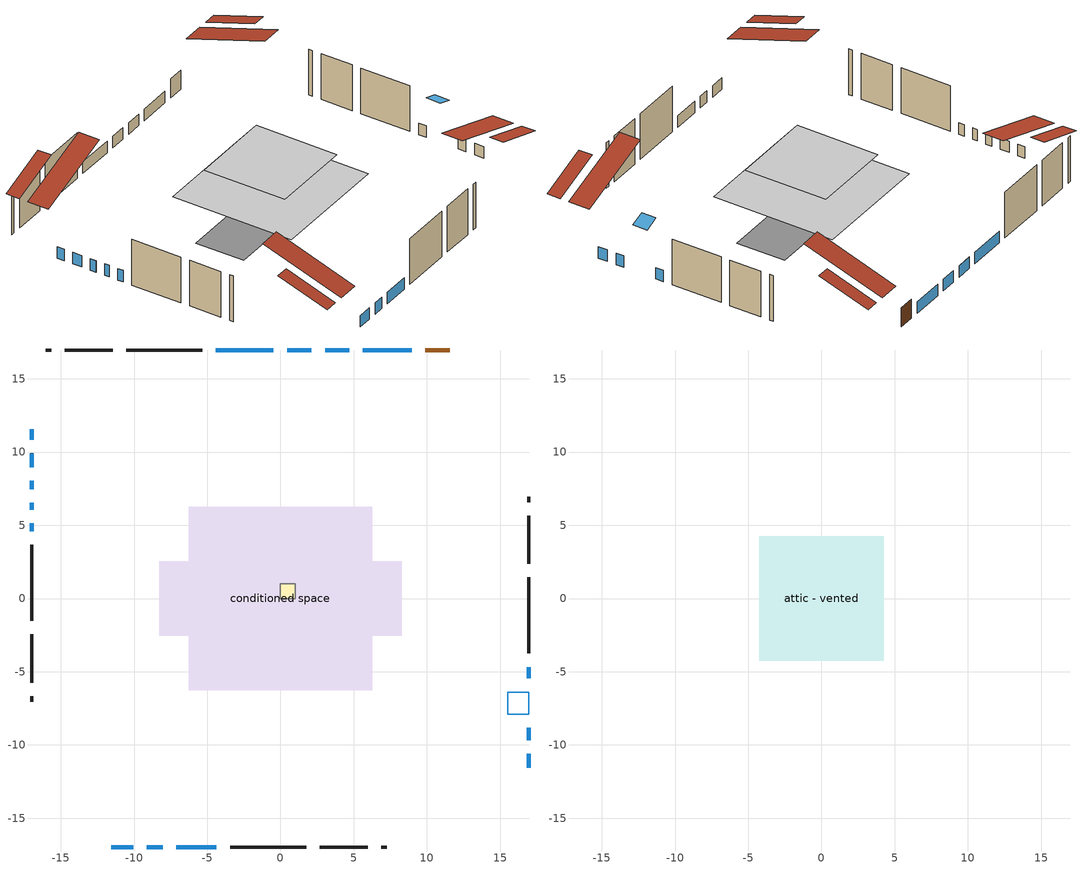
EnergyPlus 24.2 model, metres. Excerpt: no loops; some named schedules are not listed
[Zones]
conditioned space
 floor outside (Floor1 construction): -1.88,-1.88 -1.88,1.88 1.88,1.88 1.88,-1.88 z0
 floor adiabatic (AdiabaticFloorConstruction): -6.26,-6.26 -6.26,6.26 6.26,6.26 6.26,-6.26 z2.44
 floor foundation (Slab1 construction): -8.27,-2.55 -8.27,2.55 8.27,2.55 8.27,-2.55 z0
 wall outside (AdiabaticWallConstruction 1): 11.55,16.97 9.9,16.97 z0:2.03
 wall outside (AdiabaticWallConstruction): 16.97,-11.55 16.97,-10.6 / -11.55,-16.97 -10.04,-16.97 / -16.97,11.55 -16.97,10.83 / -16.97,9.9 -16.97,8.97 / 8.97,16.97 5.61,16.97 / -9.12,-16.97 -8.04,-16.97 / 16.97,-9.67 16.97,-8.84 / -16.97,8.05 -16.97,7.45 / -16.97,6.53 -16.97,6.06 / -16.97,5.13 -16.97,4.6 / 16.97,-5.46 16.97,-4.68 / 4.69,16.97 3.04,16.97 / 2.11,16.97 0.45,16.97 / -0.48,16.97 -4.41,16.97 / -7.12,-16.97 -4.37,-16.97 z0:1.22
 wall outside (Wall1 construction): -5.33,16.97 -10.53,16.97 / -3.45,-16.97 1.75,-16.97 / -16.97,3.67 -16.97,-1.52 / 16.97,-3.76 16.97,1.44 z0:4.88
 wall outside (Wall2 construction): -11.45,16.97 -14.74,16.97 / 2.67,-16.97 5.96,-16.97 / -16.97,-2.45 -16.97,-5.74 / 16.97,2.37 16.97,5.65 z0:4.88
 wall outside (Wall3 construction): -15.67,16.97 -16.04,16.97 / 6.89,-16.97 7.26,-16.97 / -16.97,-6.67 -16.97,-7.04 / 16.97,6.58 16.97,6.95 z0:4.88
 window (WindowConstruction): 16.97,-11.55 16.97,-10.6 z0:1.22
 window (WindowConstruction 7): -11.55,-16.97 -10.05,-16.97 z0:1.22
 window (WindowConstruction 8): -16.97,11.55 -16.97,10.83 z0:1.22
 window (WindowConstruction 9): -16.97,9.9 -16.97,8.98 z0:1.22
 window (WindowConstruction 10): 8.97,16.97 5.61,16.97 z0:1.22
 window (WindowConstruction 11): -9.12,-16.97 -8.04,-16.97 z0:1.22
 window (WindowConstruction 1): 16.97,-9.67 16.97,-8.84 z0:1.22
 window (WindowConstruction 12): -16.97,8.05 -16.97,7.45 z0:1.22
 window (WindowConstruction 13): -16.97,6.53 -16.97,6.06 z0:1.22
 window (WindowConstruction 14): -16.97,5.13 -16.97,4.6 z0:1.22
 window (WindowConstruction 2): 16.97,-5.46 16.97,-4.68 z0:1.22
 window (WindowConstruction 3): 4.68,16.97 3.04,16.97 z0:1.22
 window (WindowConstruction 4): 2.11,16.97 0.45,16.97 z0:1.22
 window (WindowConstruction 5): -0.48,16.97 -4.4,16.97 z0:1.22
 window (WindowConstruction 6): -7.12,-16.97 -4.37,-16.97 z0:1.22
 door (Door): 11.55,16.97 9.9,16.97 z0:2.03
 ceiling adiabatic (AdiabaticFloorConstruction): 6.26,-6.26 6.26,6.26 -6.26,6.26 -6.26,-6.26 z2.44
 roof outside (Roof1 construction): 15.59,16.97,4.88 15.59,11.75,6.62 16.97,11.75,6.62 16.97,16.97,4.88; -15.59,-16.97,4.88 -15.59,-11.75,6.62 -16.97,-11.75,6.62 -16.97,-16.97,4.88; -16.97,15.59,4.88 -11.75,15.59,6.62 -11.75,16.97,6.62 -16.97,16.97,4.88; 16.97,-15.59,4.88 11.75,-15.59,6.62 11.75,-16.97,6.62 16.97,-16.97,4.88
 roof outside (AdiabaticRoofConstruction): 16.97,-6.39,4.88 15.52,-6.39,5.36 15.52,-7.91,5.36 16.97,-7.91,4.88
 skylight (SkylightConstruction): 16.97,-6.39,4.88 15.52,-6.39,5.36 15.52,-7.91,5.36 16.97,-7.91,4.88
furnace airloop ret air zone
 floor adiabatic (AdiabaticConst): 0,0 0,1 1,1 1,0 z0
 wall adiabatic (AdiabaticConst): 0,1 0,0 1,0 1,1 0,1 z0:1
 ceiling adiabatic (AdiabaticConst): 1,0 1,1 0,1 0,0 z1
attic - vented
 floor to conditioned space (Floor2 construction Reversed): -4.26,-4.26 -4.26,4.26 4.26,4.26 4.26,-4.26 z4.88
 roof outside (Roof2 construction): 12.48,16.97,4.88 12.48,8.67,7.64 14.66,8.67,7.64 14.66,16.97,4.88; -12.48,-16.97,4.88 -12.48,-8.67,7.64 -14.66,-8.67,7.64 -14.66,-16.97,4.88; -16.97,12.48,4.88 -8.67,12.48,7.64 -8.67,14.66,7.64 -16.97,14.66,4.88; 16.97,-12.48,4.88 8.67,-12.48,7.64 8.67,-14.66,7.64 16.97,-14.66,4.88
[Building]
Building 1: Terrain=Suburbs
[Site:Location]
Vancouver Intl AP_BC: Latitude {deg}=49.19; Longitude {deg}=-123.18; Time Zone {hr}=-8; Elevation {m}=4; Keep Site Location Information=Yes
[Site:GroundTemperature:Shallow]
8.06451, 6.96315, 6.87495, 7.3976, 9.49575, 11.5841, 13.3946, 14.5416, 14.639, 13.7062, 11.9418, 9.91751
[Site:WaterMainsTemperature]
Calculation Method=Schedule; Temperature Schedule=mains temperature schedule
[Material] Roughness=Rough; Thermal Absorptance=0.9
Name | Thickness {m} | Conductivity {W/m-K} | Density {kg/m3} | Specific Heat {J/kg-K} | Solar Absorptance | Visible Absorptance
asphalt or fiberglass shingles | 0.00635 | 0.162714 | 1121.4 | 1465.45 | 0.4 | 0.4
asphalt or fiberglass shingles 1 | 0.00635 | 0.162714 | 1121.4 | 1465.45 | 0.7 | 0.7
ceiling stud and cavity | 0.1397 | 0.079258 | 65.682 | 1177.47 | 0.7 | 0.7
concrete 4.0 in. | 0.1016 | 1.803125 | 2242.8 | 837.4 | 0.7 | 0.7
door material | 0.04445 | 0.188738 | 512.64 | 1214.23 | 0.7 | 0.7
floor covering | 0.0127 | 0.0433444 | 54.468 | 1339.84 | 0.6 | 0.6
floor rigid ins | 0.051816 | 0.029427 | 32.04 | 1214.23 | 0.7 | 0.7
floor rigid ins 1; roof rigid ins; wall rigid ins | 0.512978 | 0.029427 | 32.04 | 1214.23 | 0.7 | 0.7
floor stud and cavity | 0.1397 | 0.450278 | 92.3553 | 1139.71 | 0.7 | 0.7
floor stud and cavity 1 | 0.1397 | 1.75129 | 37.0049 | 1207.88 | 0.7 | 0.7
furniture material conditioned space 1 | 0.1524 | 0.115458 | 640.8 | 1214.23 | 0.6 | 0.6
gypsum board | 0.0127 | 0.160291 | 801 | 837.4 | 0.6 | 0.6
interior vertical ins | 0.025908 | 0.029427 | 32.04 | 1214.23 | 0.7 | 0.7
osb sheathing 0.5 in. | 0.0127 | 0.115458 | 512.64 | 1214.23 | 0.7 | 0.7
osb sheathing 0.75 in. | 0.01905 | 0.115458 | 512.64 | 1214.23 | 0.7 | 0.7
roof stud and cavity | 0.2032 | 0.116591 | 78.34581 | 1123.46 | 0.7 | 0.7
roof stud and cavity 1 | 0.18415 | 1.78685 | 37.0049 | 1207.88 | 0.6 | 0.6
slab rigid ins | 0.00353385 | 0.029427 | 32.04 | 1214.23 | 0.7 | 0.7
wall stud and cavity | 0.1397 | 0.0951301 | 139.0536 | 1170.24 | 0.7 | 0.7
wall stud and cavity 1 | 0.1397 | 0.0961679 | 139.0536 | 1170.24 | 0.7 | 0.7
wall stud and cavity 2 | 0.1397 | 0.0744261 | 139.0536 | 1170.24 | 0.7 | 0.7
wall stud and cavity 3 | 0.0889 | 0.380278 | 52.3479 | 1209.89 | 0.7 | 0.7
wall stud and cavity 4 | 0.0889 | 0.391764 | 83.0341 | 1211.67 | 0.7 | 0.7
wood siding | 0.0254 | 0.102417 | 544.68 | 1172.36 | 0.4 | 0.4
wood siding 1; wood siding 2 | 0.0254 | 0.102417 | 544.68 | 1172.36 | 0.7 | 0.7
[Material:NoMass]
Adiabatic: Roughness=Rough; Thermal Resistance {m2-K/W}=176.1; Thermal Absorptance=0.9; Solar Absorptance=0.7; Visible Absorptance=0.7
[WindowMaterial:SimpleGlazingSystem]
Name | U-Factor {W/m2-K} | Solar Heat Gain Coefficient
SkylightMaterial | 7.11636 | 0.8351
WindowMaterial | 4.408967 | 0.67
WindowMaterial 1 | 3.866718 | 0.68
WindowMaterial 10 | 4.51458 | 0.67
WindowMaterial 11 | 4.19264 | 0.68
WindowMaterial 12 | 5.05001 | 0.63
WindowMaterial 13 | 4.95746 | 0.64
WindowMaterial 14 | 4.87116 | 0.64
WindowMaterial 2 | 5.37877 | 0.61
WindowMaterial 3 | 4.196042 | 0.68
WindowMaterial 4 | 4.187525 | 0.68
WindowMaterial 5 | 4.048414 | 0.69
WindowMaterial 6 | 3.892269 | 0.68
WindowMaterial 7 | 4.133584 | 0.66
WindowMaterial 8 | 4.8757 | 0.64
WindowMaterial 9 | 4.644604 | 0.66
[Construction]
AdiabaticConst: Adiabatic
AdiabaticFloorConstruction: floor stud and cavity 1, floor rigid ins 1, osb sheathing 0.75 in., floor covering
AdiabaticRoofConstruction: asphalt or fiberglass shingles 1, roof rigid ins, osb sheathing 0.75 in., roof stud and cavity 1
AdiabaticWallConstruction: wood siding 1, wall rigid ins, wall stud and cavity 3, gypsum board
AdiabaticWallConstruction 1: wood siding 2, wall rigid ins, wall stud and cavity 3, gypsum board
Door: door material
Floor1 construction: floor stud and cavity, floor rigid ins, osb sheathing 0.75 in., floor covering
Floor2 construction Reversed: gypsum board, ceiling stud and cavity
furniture construction conditioned space 1: furniture material conditioned space 1
PartitionWallConstruction: gypsum board, wall stud and cavity 4, gypsum board
Roof1 construction: asphalt or fiberglass shingles, osb sheathing 0.75 in., roof stud and cavity, gypsum board
Roof2 construction: asphalt or fiberglass shingles
SkylightConstruction: SkylightMaterial
Slab1 construction: slab rigid ins, concrete 4.0 in.
Wall1 construction: wood siding, osb sheathing 0.5 in., wall stud and cavity, gypsum board
Wall2 construction: wood siding, osb sheathing 0.5 in., wall stud and cavity 1, gypsum board
Wall3 construction: wood siding, osb sheathing 0.5 in., wall stud and cavity 2, gypsum board
WindowConstruction: WindowMaterial
WindowConstruction 1: WindowMaterial 1
WindowConstruction 10: WindowMaterial 10
WindowConstruction 11: WindowMaterial 11
WindowConstruction 12: WindowMaterial 12
WindowConstruction 13: WindowMaterial 13
WindowConstruction 14: WindowMaterial 14
WindowConstruction 2: WindowMaterial 2
WindowConstruction 3: WindowMaterial 3
WindowConstruction 4: WindowMaterial 4
WindowConstruction 5: WindowMaterial 5
WindowConstruction 6: WindowMaterial 6
WindowConstruction 7: WindowMaterial 7
WindowConstruction 8: WindowMaterial 8
WindowConstruction 9: WindowMaterial 9
[Zone] Multiplier=1
Name | Volume {m3} | Part of Total Floor Area
attic - vented | 32.5758 | Yes
conditioned space | 442.8 | Yes
furnace airloop ret air zone | 1 | No
[Space]
Name | Zone | Volume {m3} | Space Type
attic - vented 1 | attic - vented | 32.5758
conditioned space 1 | conditioned space | 442.8
furnace airloop ret air space | furnace airloop ret air zone |  | Plenum Space Type
[OtherEquipment] Design Level Calculation Method=EquipmentLevel
Name | Fuel Type | Zone or ZoneList or Space or SpaceList | Schedule | Design Level {W} | Fraction Latent | Fraction Radiant | Fraction Lost
furnace airloop_0 RetCondToDZ; furnace airloop_0 SupCondToDZ; furnace airloop_0 SupSensLkToDZ | None | attic - vented 1 | Always On Discrete | 0 | 0 | 0 | 0
furnace airloop_0 SupLatLkToDZ | None | attic - vented 1 | Always On Discrete | 0 | 1 | 0 | 0
clothes dryer 1 | Electricity | conditioned space 1 | clothes dryer schedule | 0 | 0.015 | 0.081 | 0.85
cooking range 1 | Electricity | conditioned space 1 | cooking range schedule | 0 | 0.08 | 0.432 | 0.2
furnace airloop_0 SupCondToLv; furnace airloop_0 SupSensLkToCond; mech vent house fan sensible load | None | conditioned space 1 | Always On Discrete | 0 | 0 | 0 | 0
furnace airloop_0 SupLatLkToCond; mech vent house fan latent load | None | conditioned space 1 | Always On Discrete | 0 | 1 | 0 | 0
general water use latent | None | conditioned space 1 | general water use schedule | 62.594 | 1 | 0 | 0
general water use sensible | None | conditioned space 1 | general water use schedule | -61.6891 | 0 | 0.6 | 0
water heater energy adjustment1 | NaturalGas | conditioned space 1 | Always On Discrete | 0.01 | 0 | 0 | 1
furnace airloop_0 RetCondToRP; furnace airloop_0 RetSensLkToRP | None | furnace airloop ret air space | Always On Discrete | 0 | 0 | 0 | 0
furnace airloop_0 RetLatLkToRP | None | furnace airloop ret air space | Always On Discrete | 0 | 1 | 0 | 0
[ZoneInfiltration:DesignFlowRate] Schedule=Always On Discrete; Design Flow Rate Calculation Method=Flow/Zone; Design Flow Rate {m3/s}=0
Name | Zone or ZoneList or Space or SpaceList
attic_vented 1 duct leakage imbalance infil flow | attic - vented 1
infil flow; natural vent flow; whole house fan flow | conditioned space 1
[ZoneInfiltration:EffectiveLeakageArea]
infil attic - vented 1: Zone or Space=attic - vented 1; Schedule=Always On Discrete; Effective Air Leakage Area {cm2}=3002.48; Stack Coefficient=0.000192314; Wind Coefficient=9.3697e-06
[ZoneMixing] Schedule=Always On Continuous; Design Flow Rate Calculation Method=Flow/Zone; Design Flow Rate {m3/s}=0
Name | Zone or Space | Source Zone or Space
furnace airloop_0 ZoneMixCondToDZ mix; whole house fan mix | attic - vented | conditioned space
furnace airloop_0 ZoneMixDZToCond mix | conditioned space | attic - vented
[SurfaceProperty:ExposedFoundationPerimeter]
Slab1: Exposed Perimeter Calculation Method=TotalExposedPerimeter; Total Exposed Perimeter {m}=43.282
[InternalMass] Zone or ZoneList=conditioned space; Space or SpaceList=conditioned space 1
Name | Construction | Surface Area {m2}
furniture mass conditioned space 1 | furniture construction conditioned space 1 | 102.188
partition wall mass | PartitionWallConstruction | 255.471
[Lights]
interior lighting: Zone or ZoneList or Space or SpaceList=conditioned space 1; Schedule=interior lighting schedule; Design Level Calculation Method=LightingLevel; Lighting Level {W}=343.2; Return Air Fraction=0; Fraction Radiant=0.6; Fraction Visible=0.2; Fraction Replaceable=1
[People]
occupants: Zone or ZoneList or Space or SpaceList=conditioned space 1; Number of People Schedule=occupants schedule; Number of People Calculation Method=People; Number of People=3; Fraction Radiant=0.314171; Sensible Heat Fraction=0.56303; Activity Level Schedule=occupants activity schedule; Carbon Dioxide Generation Rate {m3/s-W}=0; Enable ASHRAE 55 Comfort Warnings=No; Mean Radiant Temperature Calculation Type=EnclosureAveraged
[ElectricEquipment] Zone or ZoneList or Space or SpaceList=conditioned space 1; Design Level Calculation Method=EquipmentLevel
Name | Schedule | Design Level {W} | Fraction Latent | Fraction Radiant | Fraction Lost
clothes dryer | clothes dryer schedule | 140.772 | 0.015 | 0.081 | 0.85
clothes washer | clothes washer schedule | 32.1985 | 0.03 | 0.162 | 0.7
cooking range | cooking range schedule | 215.147 | 0.08 | 0.432 | 0.2
dishwasher | dishwasher schedule | 66.8632 | 0.3 | 0.18 | 0.4
fridge | fridge schedule | 72.9452 | 0 | 0.6 | 0
mech vent bath fan 0 | mech vent bath fan 0 schedule | 25.1 | 0 | 0 | 1
mech vent bath fan 1 | mech vent bath fan 1 schedule | 25.1 | 0 | 0 | 1
mech vent house fan | mech vent house fan schedule | 0 | 0 | 0 | 1
mech vent house fan cfis | mech vent house fan cfis schedule | 0 | 0 | 0 | 0
mech vent range fan 0 | mech vent range fan 0 schedule | 57 | 0 | 0 | 1
misc plug loads | misc plug loads schedule | 494.7 | 0.045 | 0.513 | 0.1
whole house fan | Always On Discrete | 0 | 0 | 0 | 1
[SpaceList]
Plenum Space Type: furnace airloop ret air space
[AvailabilityManager:Scheduled]
furnace airloop Availability Manager: Schedule=Always On Discrete
[AirLoopHVAC:ReturnPlenum]
Air Loop HVAC Return Plenum 1: Zone=furnace airloop ret air zone
[Foundation:Kiva]
Foundation Kiva 1: Initial Indoor Air Temperature {C}=18; Interior Vertical Insulation Material=interior vertical ins; Interior Vertical Insulation Depth {m}=0.1016; Wall Height Above Grade {m}=0.1016; Wall Depth Below Slab {m}=0.2032
[Foundation:Kiva:Settings]
Soil Conductivity {W/m-K}=0.849921; Soil Density {kg/m3}=1842.3; Soil Specific Heat {J/kg-K}=418.7; Ground Solar Absorptivity=0.9; Ground Thermal Absorptivity=0.9; Ground Surface Roughness {m}=0.03; Far-Field Width {m}=40; Deep-Ground Boundary Condition=ZeroFlux; Deep-Ground Depth {m}=40; Minimum Cell Dimension {m}=0.2; Maximum Cell Growth Coefficient=3; Simulation Timestep=Timestep
[Exterior:Lights]
exterior lighting: Schedule=exterior lighting schedule; Design Level {W}=75.6
[EnergyManagementSystem:GlobalVariable]
furnace_airloop_0_DuctImbalLkExhFanEquivCond
furnace_airloop_0_DuctImbalLkExhFanEquivDZ
furnace_airloop_0_DuctImbalLkSupFanEquivCond
furnace_airloop_0_DuctImbalLkSupFanEquivDZ
furnace_airloop_0_DZ_T
furnace_airloop_0_DZ_W
furnace_airloop_0_RetCondToDZ
furnace_airloop_0_RetCondToRP
furnace_airloop_0_RetLatLkToRP
furnace_airloop_0_RetSensLkToRP
furnace_airloop_0_SupCondToDZ
furnace_airloop_0_SupCondToLv
furnace_airloop_0_SupLatLkToCond
furnace_airloop_0_SupLatLkToDZ
furnace_airloop_0_SupSensLkToCond
furnace_airloop_0_SupSensLkToDZ
furnace_airloop_0_ZoneMixCondToDZ
furnace_airloop_0_ZoneMixDZToCond
furnace_airloop_AH_MFR
furnace_airloop_AH_Tout
furnace_airloop_AH_VFR
furnace_airloop_AH_Wout
furnace_airloop_Fan_RTF
furnace_airloop_RA_T
furnace_airloop_Ra_W
infil_program_Qfan
infil_program_Qinf
natural_vent_program_Qnv
natural_vent_program_Qwhf
[EnergyManagementSystem:Sensor]
Name | Output:Variable or Output:Meter Index Key | Output:Variable or Output:Meter
airflow_gain | infil flow | Infiltration Sensible Heat Gain Energy
airflow_gain_1 | natural vent flow | Infiltration Sensible Heat Gain Energy
airflow_gain_2 | whole house fan flow | Infiltration Sensible Heat Gain Energy
airflow_loss | infil flow | Infiltration Sensible Heat Loss Energy
airflow_loss_1 | natural vent flow | Infiltration Sensible Heat Loss Energy
airflow_loss_2 | whole house fan flow | Infiltration Sensible Heat Loss Energy
clg_load_cond |  | Cooling:EnergyTransfer:Zone:CONDITIONED SPACE
clg_load_duct |  | Cooling:EnergyTransfer:Zone:FURNACE AIRLOOP RET AIR ZONE
clg_sp_s; clg_sp_s_1 | cooling setpoint | Schedule Value
clothes_dryer_exhaust_0_sch_s | clothes dryer exhaust 0 schedule | Schedule Value
cool_season | cooling season schedule | Schedule Value
ducts_conv | furnace airloop_0 RetCondToRP | Other Equipment Convective Heating Energy
ducts_conv_1 | furnace airloop_0 RetLatLkToRP | Other Equipment Convective Heating Energy
ducts_conv_2 | furnace airloop_0 RetSensLkToRP | Other Equipment Convective Heating Energy
ducts_conv_3 | furnace airloop_0 SupCondToLv | Other Equipment Convective Heating Energy
ducts_conv_4 | furnace airloop_0 SupLatLkToCond | Other Equipment Convective Heating Energy
ducts_conv_5 | furnace airloop_0 SupSensLkToCond | Other Equipment Convective Heating Energy
ducts_rad | furnace airloop_0 RetCondToRP | Other Equipment Radiant Heating Energy
ducts_rad_1 | furnace airloop_0 RetLatLkToRP | Other Equipment Radiant Heating Energy
ducts_rad_2 | furnace airloop_0 RetSensLkToRP | Other Equipment Radiant Heating Energy
ducts_rad_3 | furnace airloop_0 SupCondToLv | Other Equipment Radiant Heating Energy
ducts_rad_4 | furnace airloop_0 SupLatLkToCond | Other Equipment Radiant Heating Energy
ducts_rad_5 | furnace airloop_0 SupSensLkToCond | Other Equipment Radiant Heating Energy
furnace_airloop_0_DZ_T_s | attic - vented | Zone Air Temperature
furnace_airloop_0_DZ_W_s | attic - vented | Zone Mean Air Humidity Ratio
furnace_airloop_AH_MFR_s | Node 5 | System Node Mass Flow Rate
furnace_airloop_AH_Tout_s | Node 5 | System Node Temperature
furnace_airloop_AH_VFR_s | Node 5 | System Node Current Density Volume Flow Rate
furnace_airloop_AH_Wout_s | Node 5 | System Node Humidity Ratio
furnace_airloop_RA_T_s | Node 8 | System Node Temperature
furnace_airloop_Ra_W_s | Node 8 | System Node Humidity Ratio
htg_load_cond |  | Heating:EnergyTransfer:Zone:CONDITIONED SPACE
htg_load_duct |  | Heating:EnergyTransfer:Zone:FURNACE AIRLOOP RET AIR ZONE
htg_sp_s; htg_sp_s_1 | heating setpoint | Schedule Value
ig_ee_conv | clothes dryer | Electric Equipment Convective Heating Energy
ig_ee_conv_2 | cooking range | Electric Equipment Convective Heating Energy
ig_ee_conv_4 | fridge | Electric Equipment Convective Heating Energy
ig_ee_conv_5 | misc plug loads | Electric Equipment Convective Heating Energy
ig_ee_conv_6 | whole house fan | Electric Equipment Convective Heating Energy
ig_ee_rad | clothes dryer | Electric Equipment Radiant Heating Energy
ig_ee_rad_2 | cooking range | Electric Equipment Radiant Heating Energy
ig_ee_rad_4 | fridge | Electric Equipment Radiant Heating Energy
ig_ee_rad_5 | misc plug loads | Electric Equipment Radiant Heating Energy
ig_ee_rad_6 | whole house fan | Electric Equipment Radiant Heating Energy
ig_lgt_conv | interior lighting | Lights Convective Heating Energy
ig_lgt_rad | interior lighting | Lights Radiant Heating Energy
ig_lgt_vis | interior lighting | Lights Visible Radiation Heating Energy
ig_oe_conv | clothes dryer 1 | Other Equipment Convective Heating Energy
ig_oe_conv_1 | cooking range 1 | Other Equipment Convective Heating Energy
ig_oe_conv_2 | general water use latent | Other Equipment Convective Heating Energy
ig_oe_conv_3 | general water use sensible | Other Equipment Convective Heating Energy
ig_oe_conv_4 | water heater energy adjustment1 | Other Equipment Convective Heating Energy
ig_oe_rad | clothes dryer 1 | Other Equipment Radiant Heating Energy
ig_oe_rad_1 | cooking range 1 | Other Equipment Radiant Heating Energy
ig_oe_rad_2 | general water use latent | Other Equipment Radiant Heating Energy
ig_oe_rad_3 | general water use sensible | Other Equipment Radiant Heating Energy
ig_oe_rad_4 | water heater energy adjustment1 | Other Equipment Radiant Heating Energy
ig_ppl_conv | occupants | People Convective Heating Energy
ig_ppl_rad | occupants | People Radiant Heating Energy
im_conv | furniture mass conditioned space 1 | Surface Inside Face Convection Heat Gain Energy
im_conv_1 | partition wall mass | Surface Inside Face Convection Heat Gain Energy
im_ig | furniture mass conditioned space 1 | Surface Inside Face Internal Gains Radiation Heat Gain Energy
im_ig_1 | partition wall mass | Surface Inside Face Internal Gains Radiation Heat Gain Energy
im_lgt | furniture mass conditioned space 1 | Surface Inside Face Lights Radiation Heat Gain Energy
im_lgt_1 | partition wall mass | Surface Inside Face Lights Radiation Heat Gain Energy
im_sol | furniture mass conditioned space 1 | Surface Inside Face Solar Radiation Heat Gain Energy
im_sol_1 | partition wall mass | Surface Inside Face Solar Radiation Heat Gain Energy
im_surf | furniture mass conditioned space 1 | Surface Inside Face Net Surface Thermal Radiation Heat Gain Energy
im_surf_1 | partition wall mass | Surface Inside Face Net Surface Thermal Radiation Heat Gain Energy
mech_vent_bath_fan_0_sch_s | mech vent bath fan 0 schedule | Schedule Value
mech_vent_bath_fan_1_sch_s | mech vent bath fan 1 schedule | Schedule Value
mech_vent_range_fan_0_sch_s | mech vent range fan 0 schedule | Schedule Value
mv_conv | mech vent bath fan 0 | Electric Equipment Convective Heating Energy
mv_conv_1 | mech vent bath fan 1 | Electric Equipment Convective Heating Energy
mv_conv_2 | mech vent house fan | Electric Equipment Convective Heating Energy
mv_conv_3 | mech vent house fan cfis | Electric Equipment Convective Heating Energy
mv_conv_4 | mech vent range fan 0 | Electric Equipment Convective Heating Energy
mv_conv_5 | mech vent house fan latent load | Other Equipment Convective Heating Energy
mv_conv_6 | mech vent house fan sensible load | Other Equipment Convective Heating Energy
mv_rad | mech vent bath fan 0 | Electric Equipment Radiant Heating Energy
mv_rad_1 | mech vent bath fan 1 | Electric Equipment Radiant Heating Energy
mv_rad_2 | mech vent house fan | Electric Equipment Radiant Heating Energy
mv_rad_3 | mech vent house fan cfis | Electric Equipment Radiant Heating Energy
mv_rad_4 | mech vent range fan 0 | Electric Equipment Radiant Heating Energy
mv_rad_5 | mech vent house fan latent load | Other Equipment Radiant Heating Energy
mv_rad_6 | mech vent house fan sensible load | Other Equipment Radiant Heating Energy
natural_vent_s | natural vent schedule | Schedule Value
out_pb_s |  | Site Outdoor Air Barometric Pressure
out_wt_s |  | Site Outdoor Air Humidity Ratio
site_vw_s |  | Site Wind Speed
ss_back_out | Window1 | Surface Window Shortwave from Zone Back Out Window Heat Transfer Rate
ss_back_out_1 | Window11 | Surface Window Shortwave from Zone Back Out Window Heat Transfer Rate
ss_back_out_10 | Window23 | Surface Window Shortwave from Zone Back Out Window Heat Transfer Rate
ss_back_out_11 | Window3 | Surface Window Shortwave from Zone Back Out Window Heat Transfer Rate
ss_back_out_12 | Window5 | Surface Window Shortwave from Zone Back Out Window Heat Transfer Rate
ss_back_out_13 | Window6 | Surface Window Shortwave from Zone Back Out Window Heat Transfer Rate
ss_back_out_14 | Window7 | Surface Window Shortwave from Zone Back Out Window Heat Transfer Rate
ss_back_out_15 | Window8 | Surface Window Shortwave from Zone Back Out Window Heat Transfer Rate
